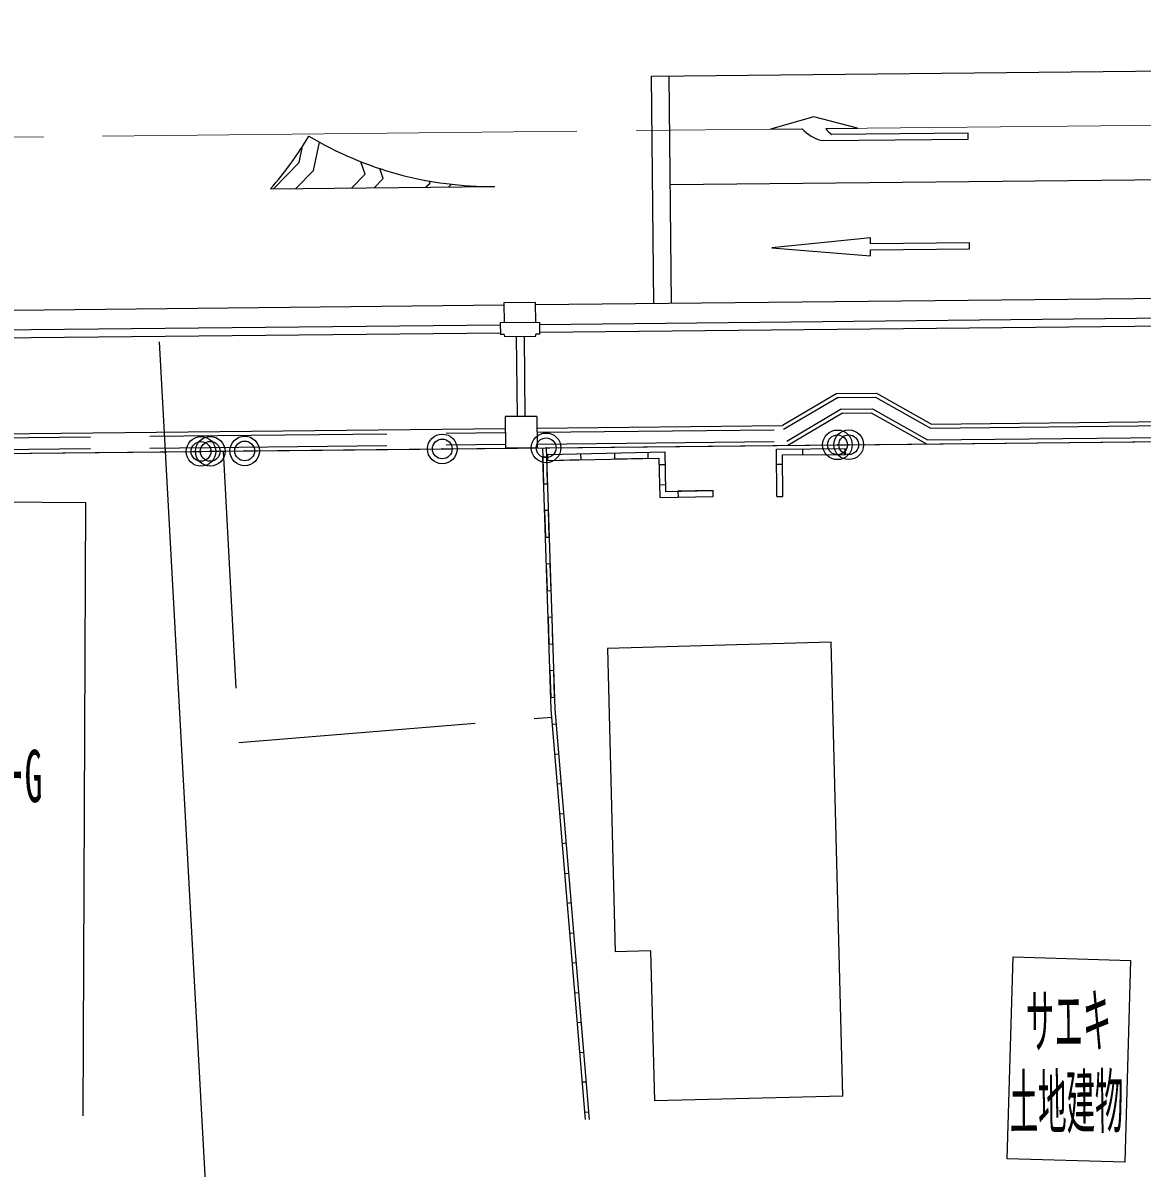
# Model space of a CAD drawing. Units: millimetres, scale not verified. Extents: x 40000 to 680000, y 20000 to 380000.
# Drawn here: x 297944 to 326264, y 258285 to 287250 of the extents above; entities that cross this region are included whole.
import ezdxf
from ezdxf.enums import TextEntityAlignment as Align

# ---------------------------------------------------------------- set-up
doc = ezdxf.new("R2010")
doc.units = ezdxf.units.MM
doc.header["$LTSCALE"] = 1000
doc.header["$PDMODE"] = 32
doc.header["$PDSIZE"] = 500
doc.linetypes.add('CHAIN', pattern=[18.5, 12, -1.5, 3.5, -1.5])
doc.linetypes.add('DASHED', pattern=[7.5, 6, -1.5])
for name, color, linetype, lineweight in [('M-BGD', 7, 'Continuous', 25), ('M-BMK', 2, 'CHAIN', 13), ('M-BMK-ROW', 30, 'Continuous', 25), ('M-STR-STRC', 7, 'Continuous', 25)]:
    doc.layers.add(name, color=color, linetype=linetype, lineweight=lineweight)
doc.layers.add('M-BMK-HTXT', color=7, linetype='Continuous')
doc.styles.add('ＭＳ ゴシック', font='')
doc.styles.get('ＭＳ ゴシック').set_extended_font_data('MS Gothic')

msp = doc.modelspace()

# ---------------------------------------------------------------- linework, layer by layer
at = {"layer": 'M-BGD'}
for p, q in [((310918, 280174), (310118, 280166)), ((310118, 280166), (310123, 279666)), ((310923, 279674), (310918, 280174)), ((311024, 279625), (348022, 280008)), ((311026, 279425), (348024, 279808)), ((263726, 279136), (310024, 279615)), ((311023, 279675), (310023, 279665)), ((310023, 279665), (310026, 279365)), ((311026, 279375), (311023, 279675)), ((263728, 278936), (310026, 279415)), ((310126, 279366), (310026, 279365)), ((310126, 279366), (310127, 279316)), ((310127, 279316), (310927, 279324)), ((311026, 279375), (310926, 279374)), ((310927, 279324), (310926, 279374)), ((86909, 274180), (496856, 278424)), ((318542, 277878), (317165, 277064)), ((318542, 277878), (319542, 277888)), ((319542, 277888), (320936, 277103)), ((310948, 277299), (310148, 277291)), ((310148, 277291), (310156, 276491)), ((310948, 277299), (310956, 276499)), ((318681, 277379), (317304, 276565)), ((318681, 277379), (319413, 277387)), ((319413, 277387), (320807, 276601)), ((320936, 277103), (348149, 277384)), ((263653, 276510), (310151, 276991)), ((310951, 276999), (317165, 277064)), ((310956, 276499), (310156, 276491)), ((311091, 276501), (311098, 276265)), ((311198, 276268), (311191, 276502)), ((311218, 276335), (314186, 276398)), ((311218, 276335), (311221, 276185)), ((312069, 276203), (312066, 276353)), ((312914, 276371), (312917, 276221)), ((313765, 276239), (313762, 276389)), ((314186, 276398), (314207, 275398)), ((317011, 276470), (318754, 276486)), ((317022, 275270), (317011, 276470)), ((317162, 276322), (318756, 276336)), ((317670, 276476), (317671, 276326)), ((317671, 276326), (318756, 276336)), ((318714, 276336), (318756, 276336)), ((318756, 276336), (318754, 276486)), ((311198, 276268), (311098, 276265)), ((311098, 276265), (311120, 275590)), ((311310, 269887), (311098, 276265)), ((311220, 275593), (311198, 276268)), ((311410, 269893), (311198, 276268)), ((311221, 276185), (314039, 276245)), ((311221, 276185), (312069, 276203)), ((312917, 276221), (313765, 276239)), ((312917, 276221), (312920, 276221)), ((314039, 276245), (314060, 275245)), ((314193, 276073), (314043, 276070)), ((317164, 276084), (317014, 276083)), ((317172, 275272), (317162, 276322)), ((311120, 275590), (311220, 275593)), ((314053, 275570), (314203, 275573)), ((314060, 275245), (315410, 275274)), ((314207, 275398), (315407, 275424)), ((315407, 275424), (314519, 275405)), ((314519, 275405), (314522, 275255)), ((314522, 275255), (315410, 275274)), ((315410, 275274), (315407, 275424)), ((317022, 275270), (317172, 275272)), ((317073, 275271), (317172, 275272)), ((289963, 275164), (299535, 275123)), ((299470, 259609), (299535, 275123)), ((311243, 274918), (311143, 274915)), ((311143, 274915), (311165, 274239)), ((311265, 274243), (311243, 274918)), ((311165, 274239), (311265, 274243)), ((311288, 273568), (311188, 273564)), ((311188, 273564), (311210, 272889)), ((311310, 272892), (311288, 273568)), ((311210, 272889), (311310, 272892)), ((311333, 272217), (311233, 272214)), ((311233, 272214), (311255, 271539)), ((311355, 271542), (311333, 272217)), ((311255, 271539), (311355, 271542)), ((318395, 271587), (312733, 271424)), ((312733, 271424), (312931, 263757)), ((318691, 260105), (318395, 271587)), ((311378, 270867), (311278, 270864)), ((311278, 270864), (311300, 270189)), ((311400, 270192), (311378, 270867)), ((311300, 270189), (311400, 270192)), ((312181, 259510), (311310, 269887)), ((312281, 259511), (311410, 269893)), ((311442, 269517), (311342, 269508)), ((311405, 268754), (311505, 268762)), ((311405, 268754), (311406, 268754)), ((311568, 268008), (311469, 267999)), ((311532, 267245), (311632, 267253)), ((311695, 266499), (311595, 266490)), ((311659, 265736), (311758, 265744)), ((311822, 264990), (311722, 264981)), ((311785, 264227), (311885, 264235)), ((313837, 263781), (312931, 263757)), ((313936, 259982), (313837, 263781)), ((322854, 258520), (323001, 263624)), ((323001, 263624), (325974, 263539)), ((311948, 263480), (311849, 263472)), ((325974, 263539), (325828, 258435)), ((311912, 262718), (312012, 262726)), ((312075, 261971), (311975, 261963)), ((312039, 261208), (312138, 261217)), ((312202, 260462), (312102, 260454)), ((318691, 260105), (313936, 259982)), ((312165, 259699), (312265, 259708)), ((325828, 258435), (322854, 258520))]:
    msp.add_line(p, q, dxfattribs=at)
at = {"layer": 'M-BGD', "linetype": 'DASHED'}
for p, q in [((310427, 279319), (310448, 277294)), ((310627, 279321), (310648, 277296)), ((318570, 277778), (317193, 276964)), ((318570, 277778), (319516, 277788)), ((319516, 277788), (320910, 277003)), ((318653, 277479), (317276, 276665)), ((318653, 277479), (319439, 277487)), ((319439, 277487), (320833, 276702)), ((320910, 277003), (348150, 277284)), ((310952, 276899), (317193, 276964)), ((320833, 276702), (348153, 276984)), ((263655, 276410), (310152, 276891)), ((310955, 276599), (317276, 276665)), ((263658, 276110), (310155, 276591)), ((303012, 276417), (303408, 269053)), ((303408, 269053), (311327, 269691))]:
    msp.add_line(p, q, dxfattribs=at)
at = {"layer": 'M-BMK'}
msp.add_line((281464, 284194), (379959, 285214), dxfattribs=at)
at = {"layer": 'M-BMK-ROW'}
for p, q in [((318841, 276581), (326816, 276664)), ((288557, 276268), (302451, 276411)), ((302451, 276411), (302684, 276414)), ((302684, 276414), (303556, 276423)), ((303556, 276423), (308557, 276475)), ((308557, 276475), (311184, 276502)), ((311184, 276502), (318556, 276578)), ((318556, 276578), (318841, 276581))]:
    msp.add_line(p, q, dxfattribs=at)
for centre in [(318556, 276578), (318841, 276581), (302451, 276411), (302684, 276414), (303556, 276423), (308557, 276475), (311184, 276502)]:
    msp.add_circle(centre, 375, dxfattribs=at)
for p in [(302451, 276411), (302684, 276414), (303556, 276423), (308557, 276475), (311184, 276502), (318556, 276578), (318841, 276581)]:
    msp.add_point(p, dxfattribs=at)
at = {"layer": 'M-STR-STRC'}
for p, q in [((313849, 285905), (443762, 287250)), ((313908, 280155), (313849, 285905)), ((314358, 280160), (314299, 285910)), ((317960, 284872), (316863, 284561)), ((319063, 284584), (317960, 284872)), ((316863, 284561), (317663, 284569)), ((318263, 284575), (319063, 284584)), ((321864, 284463), (318414, 284427)), ((321866, 284313), (321864, 284463)), ((305300, 283521), (305451, 284230)), ((318166, 284274), (321866, 284313)), ((304933, 283718), (305020, 284129)), ((304286, 283056), (304933, 283718)), ((306601, 283421), (306493, 283740)), ((304851, 283062), (305300, 283521)), ((306264, 283076), (306601, 283421)), ((306829, 283082), (307058, 283317)), ((307058, 283317), (306974, 283566)), ((314327, 283160), (343876, 283466)), ((304213, 283055), (309885, 283114)), ((308246, 283191), (308144, 283096)), ((308246, 283191), (308226, 283250)), ((308777, 283153), (308721, 283102)), ((308777, 283153), (308770, 283174)), ((319391, 281812), (316894, 281561)), ((316894, 281561), (319396, 281362)), ((319393, 281662), (319391, 281812)), ((321893, 281688), (319393, 281662)), ((321894, 281538), (321893, 281688)), ((319394, 281512), (321894, 281538)), ((319396, 281362), (319394, 281512)), ((310919, 280124), (348117, 280509)), ((297708, 279988), (310119, 280116)), ((301393, 279182), (302648, 256234))]:
    msp.add_line(p, q, dxfattribs=at)
for centre, radius, start, end in [((318398, 285247), 1000, 222.6789, 256.5801), ((318680, 284850), 500, 213.3459, 237.8406), ((297443, 288985), 9000, 318.7828, 329.2633), ((309792, 292113), 9000, 239.1652, 270.5931)]:
    msp.add_arc(centre, radius, start, end, dxfattribs=at)

# ---------------------------------------------------------------- texts
at = {"layer": 'M-BMK-HTXT', "style": 'ＭＳ ゴシック'}
for s, width, p in [('グランドレガシーG', 0.5, (294623, 267109)), ('サエキ', 0.4, (324413, 260958)), ('土地建物', 0.4, (324362, 258908))]:
    msp.add_text(s, height=1320, rotation=0.593, dxfattribs=dict(at, width=width)).set_placement(p, align=Align.BOTTOM_CENTER)

doc.saveas('drawing.dxf')
